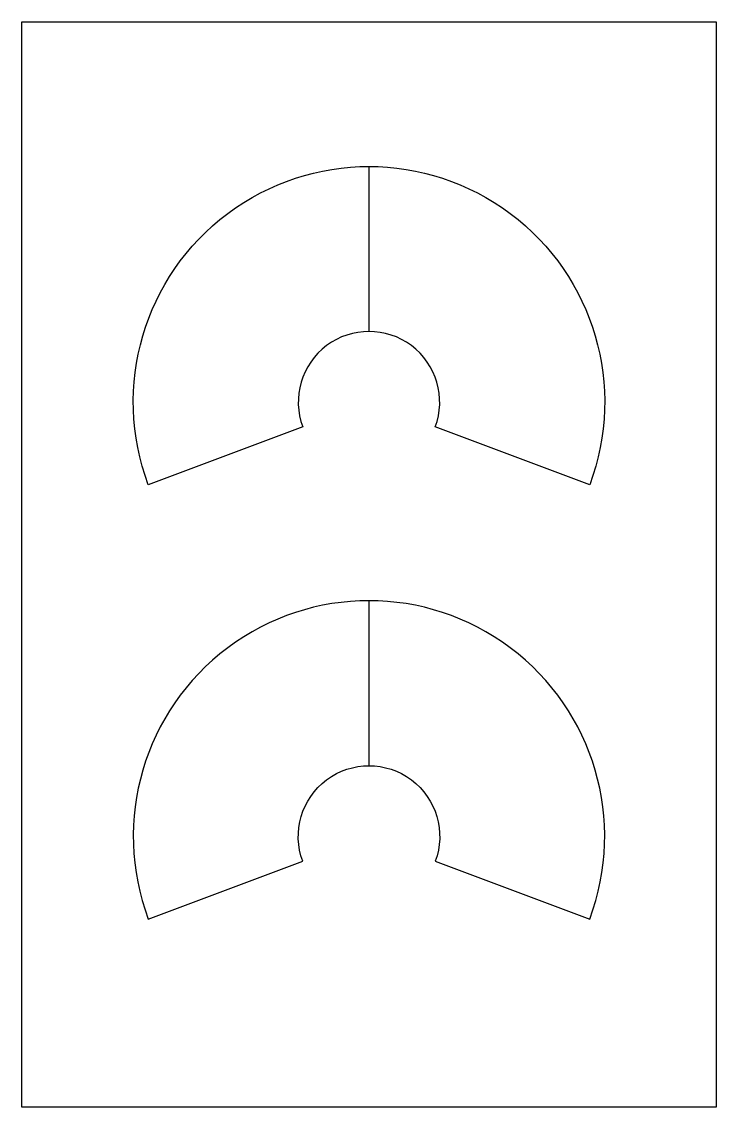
# Model space of a CAD drawing. Header units: millimetres. Extents: x 270 to 318, y 13 to 88.
import ezdxf

# ---------------------------------------------------------------- set-up
doc = ezdxf.new("R2010")
doc.units = ezdxf.units.MM
doc.layers.get('0').update_dxf_attribs({"linetype": 'CONTINUOUS'})

msp = doc.modelspace()

# ---------------------------------------------------------------- linework, layer by layer
for p, q in [((294, 66.598), (294, 78)), ((294, 36.598), (294, 48))]:
    msp.add_line(p, q)
msp.add_lwpolyline([(270, 88), (318, 88), (318, 13), (270, 13)], close=True)
for points in [[(278.744, 56.005, -1.441744), (309.256, 56.005), (298.577, 60, 1.441744), (289.423, 60)], [(278.744, 26.005), (289.423, 30, -1.441744), (298.577, 30), (309.256, 26.005, 1.441744)]]:
    msp.add_lwpolyline(points, format="xyb", close=True)

doc.saveas('drawing.dxf')
